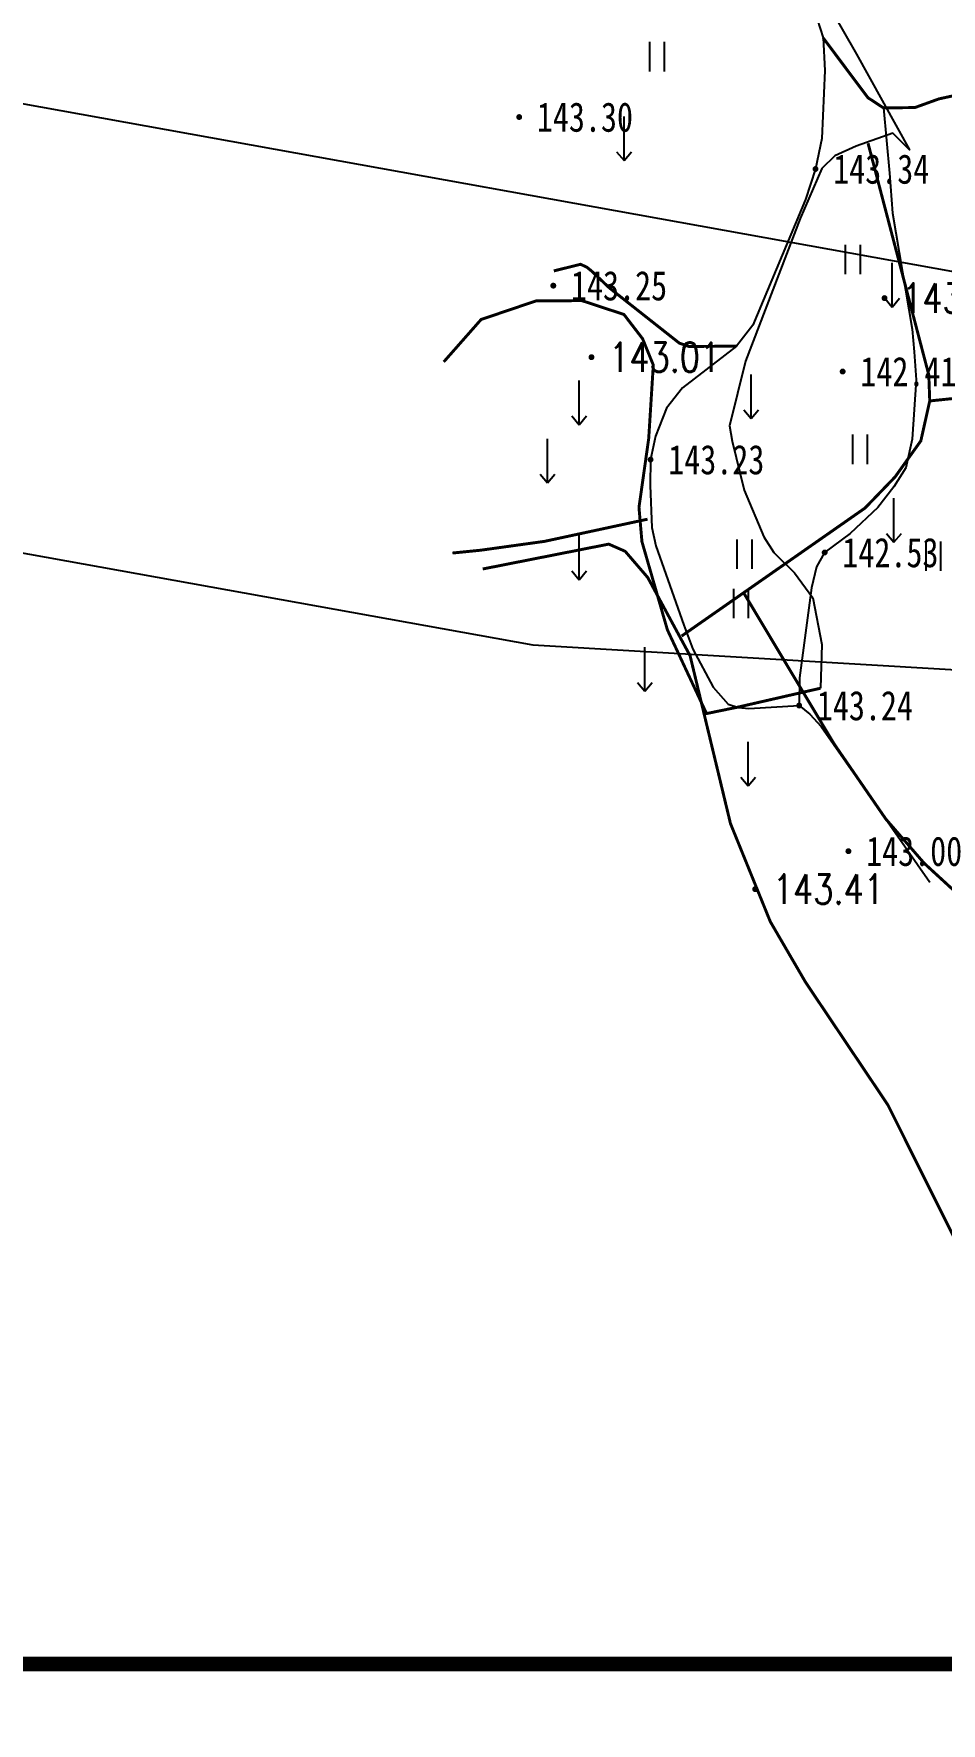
# Model space of a CAD drawing. Extents: x 529262 to 576451, y 2694391 to 2717535.
# Drawn here: x 562795.5 to 562826.4, y 2709366.1 to 2709423.5 of the extents above; entities that cross this region are included whole.
import ezdxf
from ezdxf.enums import TextEntityAlignment as Align
from ezdxf.xclip import XClip

# ---------------------------------------------------------------- set-up
doc = ezdxf.new("R2010")
doc.units = 0
doc.header["$XCLIPFRAME"] = 0
for name, color, linetype in [('DMTZ', 8, 'Continuous'), ('GCD', 8, 'Continuous'), ('PP-COM', 7, 'Continuous'), ('RD-中线', 40, 'Continuous'), ('RD-红线', 7, 'Continuous'), ('ZBTZ', 8, 'Continuous')]:
    doc.layers.add(name, color=color, linetype=linetype)
doc.styles.add('HZ', font='rs.shx', dxfattribs={"width": 0.8, "bigfont": 'hztxt.shx'})
doc.styles.add('宋体', font='', dxfattribs={"width": 0.75})
doc.styles.get('宋体').set_extended_font_data('SimSun')
doc.linetypes.add('10421', pattern='A,2,[150,AAA.SHX,S=0.5,R=0,X=0,Y=0.5],1e-11', length=2.00000000001)

# ---------------------------------------------------------------- blocks, each defined once
blk = doc.blocks.new('A$C19FD0107')
at = {"layer": 'RD-中线', "color": 8, "linetype": 'Continuous'}
blk.add_lwpolyline([(-10183.29707039148, 15387.40277404711), (-7663.233073122799, 14933.29449511738, 0.03886549233043143), (-7616.900232471526, 14928.6179985851), (-7590.577660687268, 14928.01510356227), (-7346.347933314741, 14934.22301983228, -0.001454972156987704), (-7345.649724975228, 14934.23873422155), (-7293.505515947938, 14935.26052602055, -0.001453271383265231), (-7292.808044269681, 14935.27216542745), (-7218.979968592525, 14936.28957406897), (-7119.646154440939, 14938.66319825174)], format="xyb", dxfattribs=at)
at = {"layer": 'RD-红线', "color": 8}
blk.add_lwpolyline([(-8230.075724758208, 15020.18086753692), (-8185.503189191222, 15012.14902489353), (-8160.367468081415, 15010.66795299947)], dxfattribs=at)
blk = doc.blocks.new('gc121')
at = {"color": 8}
for p, q in [((-0.5, -1), (-0.5, 1)), ((0.5, -1), (0.5, 1))]:
    blk.add_line(p, q, dxfattribs=at)
blk = doc.blocks.new('gc120')
at = {"color": 8}
for p, q in [((0, 0), (0, 3)), ((-0.5, 0.6), (0, 0)), ((0, 0), (0.5, 0.6))]:
    blk.add_line(p, q, dxfattribs=at)
blk = doc.blocks.new('GC200')
at = {"linetype": 'Continuous', "const_width": 0.2, "flags": 128}
blk.add_lwpolyline([(-0.1, 0, 1), (0.1, 0, 1)], format="xyb", close=True, dxfattribs=at)

msp = doc.modelspace()

# ---------------------------------------------------------------- linework, layer by layer
at = {"const_width": 0.5}
msp.add_lwpolyline([(562682.9506069695, 2710084.137023269), (562682.7407534447, 2709368.129552253), (563008.0283296846, 2709368.13397038), (563008.1055689662, 2709441.39452498), (563253.9159020837, 2709441.417029815), (563253.8944772474, 2710087.101310397), (562682.9506069695, 2710084.137023269)], dxfattribs=at)
at = {"layer": 'DMTZ', "linetype": '10421', "flags": 128}
for points in [[(562813.4716494418, 2709448.239038125), (562813.9632504457, 2709447.698213228), (562814.4952314969, 2709446.777886101), (562815.202648317, 2709444.892703875), (562815.6670020386, 2709442.950446791), (562816.3496494417, 2709439.544038124), (562819.2886494417, 2709430.154038125), (562823.4816494418, 2709422.812038125), (562825.2886494417, 2709419.565038125), (562824.7216494418, 2709420.135038124), (562823.4737406585, 2709419.690908334), (562822.7466494417, 2709419.360038124), (562822.3056753003, 2709418.926068598), (562821.5752823139, 2709417.237210906), (562819.7128672902, 2709412.384309324), (562819.1746494417, 2709410.193038125), (562819.259953868, 2709409.669759331), (562819.6756294991, 2709408.003335979), (562820.3426494417, 2709406.418038125), (562820.6737249098, 2709405.883234652), (562821.381461886, 2709405.200298145), (562821.9996494417, 2709404.344038125), (562822.3088427142, 2709402.761240676), (562822.2656494417, 2709401.276038125)], [(562813.9736494416, 2709444.772038125), (562817.3826494417, 2709433.780038124), (562820.0255776026, 2709428.238842827), (562820.1916494417, 2709427.707038125), (562820.2798118367, 2709427.049795553), (562820.3769908324, 2709426.495443247), (562820.5496494416, 2709426.077038124), (562821.2746142349, 2709425.304073023), (562821.5976494417, 2709424.997038125), (562822.0475997839, 2709424.315299837), (562822.3516494416, 2709423.371038124), (562822.4144576052, 2709422.254401197), (562822.3063048208, 2709419.944892114), (562822.0946494417, 2709418.914038124), (562821.7498361877, 2709417.879833348), (562819.9665386193, 2709413.607113711), (562819.4066494417, 2709412.895038124), (562817.5746494416, 2709411.484038124), (562817.0294731619, 2709410.794506973), (562816.6617211801, 2709409.842294683), (562816.4926494417, 2709409.042038125), (562816.4808243695, 2709408.158239902), (562816.5406843547, 2709406.739213269), (562816.6696494417, 2709406.112038124), (562817.6206494417, 2709403.418038124), (562817.9267876727, 2709402.602444648), (562818.6137549754, 2709401.313346162), (562819.1266494417, 2709400.731038124), (562819.4763760563, 2709400.618039), (562819.8296588946, 2709400.585335077), (562821.5406494417, 2709400.687038125), (562821.9062329988, 2709400.399024256), (562822.2849994132, 2709399.975597213), (562825.9776494417, 2709394.686038124)], [(562824.4016494417, 2709420.990038124), (562824.6046494417, 2709418.768038124), (562824.7107838608, 2709417.413219888), (562825.3724139048, 2709413.477656727), (562825.4456494417, 2709412.701038125), (562825.5120899134, 2709411.753209643), (562825.3805182509, 2709409.740559698), (562825.1586494417, 2709408.759038124), (562824.7585320348, 2709408.113296663), (562824.2102083917, 2709407.415041984), (562823.2754610684, 2709406.529245612), (562822.4056494416, 2709405.886038125), (562822.1252373068, 2709405.395656944), (562821.9581268264, 2709404.686324423), (562821.555884633, 2709401.624186829), (562821.5406494417, 2709400.687038125)]]:
    msp.add_lwpolyline(points, dxfattribs=at)
at = {"layer": 'ZBTZ', "linetype": 'Continuous', "const_width": 0.1, "flags": 128}
for points in [[(562829.0446494417, 2709422.202038124), (562827.7168134837, 2709421.606170297), (562826.2846494417, 2709421.295038125), (562825.4691295626, 2709421.000482986), (562824.4016494417, 2709420.990038124), (562823.8762069066, 2709421.335243464), (562822.3516494416, 2709423.371038124)], [(562823.8786494418, 2709419.790038125), (562825.9421264417, 2709411.919622125), (562825.9746494417, 2709411.035038125), (562825.6713684417, 2709409.677037125), (562824.7954554417, 2709408.451759125), (562823.7767874417, 2709407.396676125), (562817.5466494417, 2709403.048038125)], [(562813.2066057565, 2709415.452127766), (562814.1166494417, 2709415.677038124), (562814.3324003996, 2709415.574911727), (562814.4976494417, 2709415.440038125), (562815.0913638851, 2709414.876145707), (562817.4684247108, 2709412.999516175), (562817.7906494417, 2709412.886038125), (562819.4066494417, 2709412.895038124)], [(562822.2656494417, 2709401.276038125), (562819.4646494417, 2709400.635038124), (562818.3936494417, 2709400.415038125), (562817.0635275111, 2709403.261271895), (562816.1996494418, 2709406.255038125), (562816.0990743174, 2709407.417824065), (562816.429709022, 2709409.758451105), (562816.5856494417, 2709412.255038125), (562816.2214211514, 2709413.149031539), (562815.5892958421, 2709413.971589453), (562814.1596494417, 2709414.442038124), (562812.6046494417, 2709414.434038125), (562810.7366494416, 2709413.801038125), (562809.4686494417, 2709412.362038125)], [(562825.9746494417, 2709411.035038125), (562829.9341964418, 2709411.442320125)], [(562816.3906494416, 2709407.018038124), (562812.8916494417, 2709406.265038124), (562810.7216494416, 2709405.964038124), (562809.7637691249, 2709405.867738578)], [(562828.5360754417, 2709366.318588125), (562827.5531434417, 2709369.921217125), (562827.3609134417, 2709371.457240125), (562827.5107634418, 2709374.623915125), (562828.2293354417, 2709379.040179125), (562827.4677764417, 2709381.278747125), (562824.5541274417, 2709387.118481125), (562821.7579664417, 2709391.286648124), (562820.5599924418, 2709393.345886125), (562819.2069854416, 2709396.677566125), (562817.8351304417, 2709402.378572125), (562816.3960594417, 2709405.037360125), (562815.6304914417, 2709405.926954125), (562815.0730394417, 2709406.171092125), (562810.7916494417, 2709405.326038125)], [(562819.6288514418, 2709404.559711125), (562822.7319104417, 2709399.376281125), (562824.4806494417, 2709396.835038125), (562825.7898344417, 2709395.326338124), (562829.1544904417, 2709392.235435124), (562830.7845634418, 2709390.010567124), (562834.9984644416, 2709382.004905124), (562835.4899464417, 2709380.543666124), (562836.6420904417, 2709374.526348124)]]:
    msp.add_lwpolyline(points, dxfattribs=at)

# ---------------------------------------------------------------- block references
at = {"layer": 'GCD', "linetype": 'Continuous'}
ref = msp.add_blockref('GC200', (562812.0306494416, 2709420.679038125, 143.3), dxfattribs=dict(at, xscale=0.5, yscale=0.5, zscale=0.5))
ref.add_attrib('height', '143.30', dxfattribs={"linetype": 'Continuous', "height": 1, "style": '宋体', "width": 0.8}).set_placement((562812.6306494416, 2709420.679038125, 143.3), align=Align.MIDDLE_LEFT)
ref = msp.add_blockref('GC200', (562822.0946494417, 2709418.914038124, 143.341), dxfattribs=dict(at, xscale=0.5, yscale=0.5, zscale=0.5))
ref.add_attrib('height', '143.34', dxfattribs={"linetype": 'Continuous', "height": 1, "style": '宋体', "width": 0.8}).set_placement((562822.6946494416, 2709418.914038124, 143.341), align=Align.MIDDLE_LEFT)
ref = msp.add_blockref('GC200', (562813.1896494416, 2709414.951038125, 143.249), dxfattribs=dict(at, xscale=0.5, yscale=0.5, zscale=0.5))
ref.add_attrib('height', '143.25', dxfattribs={"linetype": 'Continuous', "height": 1, "style": '宋体', "width": 0.8}).set_placement((562813.7896494416, 2709414.951038125, 143.249), align=Align.MIDDLE_LEFT)
ref = msp.add_blockref('GC200', (562824.4389258316, 2709414.5281933, 143.853), dxfattribs=dict(at, xscale=0.5, yscale=0.5, zscale=0.5))
ref.add_attrib('height', '143.85', dxfattribs={"linetype": 'Continuous', "height": 1, "style": 'HZ', "width": 0.8}).set_placement((562825.0389258316, 2709414.5281933, 143.853), align=Align.MIDDLE_LEFT)
ref = msp.add_blockref('GC200', (562814.4856494417, 2709412.520038125, 143.007), dxfattribs=dict(at, xscale=0.5, yscale=0.5, zscale=0.5))
ref.add_attrib('height', '143.01', dxfattribs={"linetype": 'Continuous', "height": 1, "style": 'HZ', "width": 0.8}).set_placement((562815.0856494417, 2709412.520038125, 143.007), align=Align.MIDDLE_LEFT)
ref = msp.add_blockref('GC200', (562823.0166494417, 2709412.034038125, 142.407), dxfattribs=dict(at, xscale=0.5, yscale=0.5, zscale=0.5))
ref.add_attrib('height', '142.41', dxfattribs={"linetype": 'Continuous', "height": 1, "style": '宋体', "width": 0.8}).set_placement((562823.6166494417, 2709412.034038125, 142.407), align=Align.MIDDLE_LEFT)
ref = msp.add_blockref('GC200', (562816.4926494417, 2709409.042038125, 143.233), dxfattribs=dict(at, xscale=0.5, yscale=0.5, zscale=0.5))
ref.add_attrib('height', '143.23', dxfattribs={"linetype": 'Continuous', "height": 1, "style": '宋体', "width": 0.8}).set_placement((562817.0926494417, 2709409.042038125, 143.233), align=Align.MIDDLE_LEFT)
ref = msp.add_blockref('GC200', (562822.4056494416, 2709405.886038125, 142.528), dxfattribs=dict(at, xscale=0.5, yscale=0.5, zscale=0.5))
ref.add_attrib('height', '142.53', dxfattribs={"linetype": 'Continuous', "height": 1, "style": '宋体', "width": 0.8}).set_placement((562823.0056494416, 2709405.886038125, 142.528), align=Align.MIDDLE_LEFT)
ref = msp.add_blockref('GC200', (562821.5406494417, 2709400.687038125, 143.243), dxfattribs=dict(at, xscale=0.5, yscale=0.5, zscale=0.5))
ref.add_attrib('height', '143.24', dxfattribs={"linetype": 'Continuous', "height": 1, "style": '宋体', "width": 0.8}).set_placement((562822.1406494416, 2709400.687038125, 143.243), align=Align.MIDDLE_LEFT)
ref = msp.add_blockref('GC200', (562823.2126494417, 2709395.739038124, 143.004), dxfattribs=dict(at, xscale=0.5, yscale=0.5, zscale=0.5))
ref.add_attrib('height', '143.00', dxfattribs={"linetype": 'Continuous', "height": 1, "style": '宋体', "width": 0.8}).set_placement((562823.8126494417, 2709395.739038124, 143.004), align=Align.MIDDLE_LEFT)
ref = msp.add_blockref('GC200', (562820.0476494418, 2709394.449038125, 143.405), dxfattribs=dict(at, xscale=0.5, yscale=0.5, zscale=0.5))
ref.add_attrib('height', '143.41', dxfattribs={"linetype": 'Continuous', "height": 1, "style": 'HZ', "width": 0.8}).set_placement((562820.6476494417, 2709394.449038125, 143.405), align=Align.MIDDLE_LEFT)
at = {"layer": 'PP-COM'}
ref = msp.add_blockref('A$C19FD0107', (570997.9927985519, 2694390.602628201), dxfattribs=at)
XClip(ref).set_block_clipping_path([(-9366.438313488383, 14428.60439108219), (-3328.44807433628, 17452.748486375436)])
at = {"layer": 'ZBTZ', "linetype": 'Continuous', "xscale": 0.5, "yscale": 0.5}
for name, p in [('gc121', (562816.7124101227, 2709422.730216673)), ('gc120', (562815.5908663615, 2709419.199652483)), ('gc121', (562823.3685187966, 2709415.842050983)), ('gc120', (562824.7021787306, 2709414.224064525)), ('gc120', (562819.9118728287, 2709410.433298884)), ('gc120', (562814.0670388355, 2709410.224957488)), ('gc120', (562812.9889396204, 2709408.251619596)), ('gc121', (562823.6095926131, 2709409.392307117)), ('gc120', (562824.760080265, 2709406.232594747)), ('gc120', (562814.0656560464, 2709404.962744522)), ('gc121', (562819.6889342795, 2709405.828189513)), ('gc121', (562826.1029024407, 2709405.76107598)), ('gc121', (562819.5686018659, 2709404.150195556)), ('gc120', (562816.2959282226, 2709401.175192725)), ('gc120', (562819.807808862, 2709397.955536473))]:
    msp.add_blockref(name, p, dxfattribs=at)

doc.saveas('drawing.dxf')
